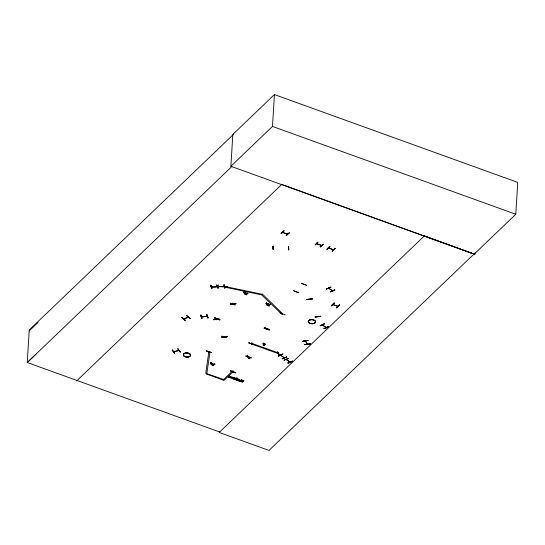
<?xml version="1.0" encoding="UTF-8"?>
<svg xmlns="http://www.w3.org/2000/svg" width="545" height="545" viewBox="0 0 545 545"><rect width="100%" height="100%" fill="white"/><g stroke="black" fill="none" stroke-linecap="round" stroke-linejoin="round"><path stroke-width="0.82" d="M287.651 234.105L282.603 232.456M316.631 243.615L321.591 245.366M333.567 249.733L328.553 247.9M333.445 304.689L333.417 304.226M337.907 306.324L332.913 304.498M172.418 349.829L172.111 350.156L174.448 353.249L174.761 352.922M180.306 351.995L177.711 348.732M181.982 317.197L181.703 317.558L184.912 320.412L185.198 320.051M186.778 315.848L190.259 318.614L186.799 315.582M187.957 317.49L187.896 316.877M188.052 317.026L187.964 317.517L188.386 316.911L188.073 317.04M188.332 317.231L188.229 316.768M183.685 318.954L188.284 317.245L188.311 316.781M200.989 315.092C202.692 323.648 201.8 313.518 200.71 315.173L201.704 318.437L202.038 318.151M206.746 314.56L208.04 318.076L206.773 314.758L207.781 317.844M206.419 350.462C205.724 351.246 211.487 353.351 211.44 352.302M210.929 285.103L210.595 285.389L211.91 288.632L210.888 285.13M211.48 286.472L211.392 286.942L211.998 286.445M212.025 286.908C210.704 286.397 214.519 288.073 217.128 286.731M211.896 286.881L212.046 286.575M211.412 362.609L210.738 363.406L210.506 363.052M213.524 319.615L219.09 319.172M210.493 363.317L211.017 362.466M216.631 284.776L217.925 288.285L216.93 285.015M214.866 317.708L214.71 318.103M213.776 365.334L213.606 365.743L212.325 365.007M212.312 365.273L212.482 364.864M212.461 365.13L212.952 365.034M213.763 365.6L213.293 365.157M218.688 288.25L218.184 284.728M213.279 365.423L214.301 364.189M212.931 365.3L214.308 363.733M214.921 364.23L214.587 363.835M214.287 364.455L214.784 364.367M219.11 318.995L213.504 319.792M219.908 319.527L219.73 319.942L214.723 318.062M227.558 286.486L221.992 286.84M230.882 166.286L232.831 134.424L274.435 94.571L517.75 182.405L515.802 214.26L474.191 254.12L230.882 166.286L272.486 126.426L274.435 94.571M223.975 284.94L224.778 288.216L223.995 284.674M224.513 287.978L224.029 284.701M221.652 336.122L226.836 337.811M221.822 336.83L221.89 337.28L227.476 336.626L221.89 337.266M227.476 336.653L227.408 336.211M235.167 305.118L230.133 303.081M230.283 304.055L230.351 304.498L235.937 303.872L235.883 303.476M232.77 303.735L232.844 303.231M233.035 303.211L233.192 303.974L232.797 303.735M230.01 377.147L229.186 377.317L228.893 376.827M230.01 377.419L228.859 377.399A0.879 0.49 3.5 0 1 228.559 377.167C229.179 376.309 231.155 377.106 229.247 376.091M229.247 376.363L229.445 375.9M233.825 377.406L232.681 378.755L232.347 378.632L233.185 377.828L232.865 377.528L231.55 378.346L231.209 378.223L231.829 377.167L230.412 377.937L230.092 377.549M230.256 376.684L229.431 376.166M233.492 377.283L233.349 377.671L232.259 377.058M233.642 378.666L233.505 379.048L233.185 378.666M235.542 378.026L234.568 379.129L233.805 378.509M233.165 378.932L234.309 377.583M233.791 378.775L234.65 377.705M236.694 378.441L235.549 379.79L235.229 379.402M230.569 370.907L235.576 372.794L235.747 372.378M233.628 378.932L234.759 379.334L235.883 378.148M236.51 379.715L236.38 380.09L236.06 379.702M235.215 379.667L236.36 378.325M237.102 378.08L236.891 378.537L236.523 378.135M236.51 378.4L236.721 377.944M236.653 379.824L237.307 379.204C239.275 379.218 236.7 381.105 236.673 379.558M236.496 379.981L237.109 380.383A0.736 0.416 3.5 0 0 237.634 380.383L238.465 379.518A0.899 0.504 3.5 0 0 238.192 379.225A1.042 0.586 3.5 0 0 237.463 379.054L237.477 378.789M236.046 379.967L237.634 378.196M237.463 379.054L237.967 378.319M239.868 380.356C237.048 380.907 239.65 378.72 240.413 380.349C240.175 381.377 238.172 381.255 238.042 380.328M239.848 380.621L238.785 380.771L238.254 380.131M244.521 291.779L243.84 292.576L243.615 292.222M243.595 292.488L244.119 291.63M238.942 380.103L240.072 380.349L238.955 379.838M241.687 380.022L240.379 381.534L240.038 381.139M246.878 294.498L246.708 294.913L245.427 294.177M245.414 294.443L245.584 294.034M245.563 294.3L246.054 294.205M246.865 294.763L246.401 294.327M243.288 380.601L241.701 381.466L241.503 381.119M240.025 381.405L241.544 379.695M243.826 380.519L241.837 380.907M241.823 381.173L242.034 379.872M243.806 380.785L242.3 382.229L241.987 381.841M246.381 294.593L247.41 293.36M246.04 294.47L247.41 292.903L248.029 293.401M247.389 293.626L247.886 293.537M251.129 357.861L245.979 355.933M247.621 355.156L247.294 355.456L248.813 358.671L249.133 358.372M251.552 343.037L251.313 343.766M251.633 343.023L251.347 343.697M251.838 343.057L251.545 343.82M252.124 343.452L278.999 353.153L278.447 353.685L251.572 343.984L252.151 343.057M253.888 344.692L248.731 343.016L248.888 342.635M262.309 294.389L261.355 294.688L281.67 314.063L282.623 313.77L262.336 293.993M263.889 343.146L263.208 343.943L262.983 343.588M269.305 329.936L264.155 328.001M262.969 343.854L263.494 343.003M266.873 302.945L266.198 303.742L265.967 303.395M264.686 327.491C263.991 328.274 269.755 330.379 269.707 329.33M263.896 344.433L264.053 343.82L265.32 344.011A0.879 0.497 3.5 0 1 265.531 344.283L264.727 344.454L264.856 345.135L264.039 345.489L262.922 344.924L263.909 344.168M265.953 303.66L266.478 302.802M269.237 305.67L269.067 306.086L267.786 305.35M267.772 305.616L267.942 305.2M267.922 305.466L268.413 305.37M269.223 305.936L268.753 305.5M272.943 246.224L273.127 249.535L273.106 245.999M268.74 305.759L269.761 304.532M268.392 305.636L269.768 304.076M273.14 249.269L273.052 246.231M270.381 304.573L270.048 304.171M269.748 304.798L270.245 304.703M264.182 328.199L269.175 329.841M284 230.726L281.152 233.451M277.48 351.716L279.292 355.163L277.78 351.934M285.09 314.819L279.939 312.885M278.441 356.117L282.896 353.957L278.454 355.851M286.18 235.535L289.3 232.879L286.452 235.61M287.045 234.037L287.072 233.573M287.004 234.05L287.174 233.478M287.092 233.928L287.256 233.471M287.59 234.091L287.603 233.594M288.605 246.565L288.782 250.107L288.612 246.79M282.14 358.528C286.234 358.215 290.226 354.843 282.174 358.794M288.496 358.412L283.931 360.286L288.543 358.215M286.616 356.852L286.793 357.05M292.318 360.851C293.387 361.935 287.719 363.617 287.93 362.8M287.958 362.841L288.128 363.202M293.803 290.492C293.319 291.159 298.946 293.203 298.83 292.324M306.454 285.226L301.426 283.189M308.123 340.278L302.693 341.184M306.869 299.43L312.455 298.81L306.781 299.498M304.696 344.331C309.444 344.774 315.051 342.723 304.791 344.76M315.173 244.76L318.021 242.034M310.125 343.425L310.221 343.868L304.696 344.583M321.543 245.536L316.529 243.71L316.556 243.247M316.659 243.152L316.584 243.731M316.768 243.629L316.795 243.159M317.142 243.288L317.088 243.915M320.76 316.066L320.821 316.468L315.235 317.088L315.167 316.645M320.194 246.844L323.314 244.187L320.474 246.946L320.215 246.578M323.09 244.092L320.269 246.837M324.575 323.696L320.188 325.644M328.376 326.373C329.248 327.15 323.873 329.262 323.968 328.281M328.962 247.723L328.867 248.186M330.897 286.977L326.51 288.932M329.037 247.58L328.996 248.064M327.055 249.324L329.916 246.326M332.109 250.877L332.375 251.245L335.216 248.486L332.368 251.211M330.481 291.977C329.425 291.738 334.385 290.914 334.862 289.995M334.289 302.925L331.408 305.643M334.957 248.145L335.223 248.513M332.791 304.628L333.261 304.805L333.397 304.178M334.671 289.613L334.868 290.029M331.36 305.834L334.276 302.925M339.31 304.764L339.576 305.132L336.694 307.85L336.428 307.482M474.191 254.12L281.792 184.394L76.579 380.969M475.015 252.669L474.913 254.331L424.398 235.869L219.185 432.451L268.998 450.429L474.211 253.854M217.319 318.811L217.578 318.866M233.137 371.69L233.628 371.452L233.362 371.751M248.527 357.213L248.064 357.384L248.329 357.111M251.824 343.541L251.49 343.827M282.535 314.118L282.003 314.322L282.344 314.036M173.535 351.586L178.828 350.483M178.903 350.612L178.317 350.714M293.707 290.826L298.81 292.529M241.483 381.384L241.673 380.287M307.482 344.086L305.554 341.041M206.248 350.871L211.269 352.69M206.378 350.714L211.385 352.574M235.576 372.78L230.555 370.954M264.516 327.899L269.537 329.711M264.659 327.709L269.652 329.596M286.554 359.748L286.411 359.421M289.647 361.873L290.185 362.057M290.151 362.016L286.248 359.516L290.035 362.125M328.669 288.319L332.286 290.846M329.146 288.434L328.798 288.182M322.347 325.038L326.033 327.606M332.484 290.757L332.123 290.526M326.183 327.497L322.483 324.929L322.708 325.263M302.659 341.374L308.095 340.455L302.564 341.272M281.118 355.408L280.593 355.204M224.635 286.847L225.058 287.072M309.553 299.443L309.942 299.661M181.703 317.544L184.912 320.399M181.928 317.435L185.184 320.317M278.25 353.644L277.759 353.732M174.7 353.153L172.37 350.04L174.672 353.167M296.214 291.643L296.548 291.582M304.008 284.429L303.674 284.463M278.406 356.048L282.882 354.134M326.462 289.129L330.883 287.242M330.849 287.181L326.441 289.123M324.507 323.894L320.153 325.828M178.842 350.619L173.671 351.682L174.121 351.464M247.294 355.442L249.12 358.637M249.072 358.603L247.532 355.394M210.874 285.301L211.876 288.564M200.71 315.16L201.732 318.403M232.538 304.233L232.204 304.519L232.715 304.294M208.864 351.552L209.341 351.396L209.062 351.648M223.763 337.232L224.254 337.076M233.165 371.663L233.607 371.499M267.568 328.451L267.384 328.669M281.097 233.662L283.952 230.91M315.126 244.95L317.96 242.239M327.014 249.263L329.834 246.538M329.623 246.483L326.775 249.222M228.873 377.092L230.406 376.997L230.283 376.37M201.507 316.727L202.141 316.693M207.229 316.536L206.732 316.563M326.23 327.518L325.903 327.286M218.443 286.554L224.206 286.527M223.682 286.493L224.227 286.636M248.942 357.036L248.275 357.125M277.637 353.596L278.202 353.678M29.185 330.931L38.075 322.368M36.14 353.964L27.25 362.527L219.669 431.987L219.185 432.451L219.635 431.974M233.832 134.016L29.239 330.004L27.25 362.527L231.843 166.538M281.138 233.716L283.986 230.991M223.089 380.008L232.586 370.913L233.567 371.268L224.07 380.362L206.296 373.945L206.848 373.414L209.995 351.818L208.871 351.716L205.724 373.318L223.648 379.477M230.079 377.814L231.312 376.854L232.238 377.324M241.973 382.106L243.268 380.866M223.784 337.28L223.988 337.055M264.141 328.267L269.319 329.957M245.959 356.198L251.143 357.881M331.394 305.909L334.276 303.19M332.961 304.519L337.75 306.413L337.423 306.133M336.415 307.748L339.331 304.975L336.456 307.693M336.687 307.816L339.569 305.105M305.309 341.081L307.298 344.161M216.556 286.765L216.965 286.588M201.568 316.727L207.127 316.543M207.168 316.536L201.67 316.87M301.412 283.454L306.522 285.205M318.042 316.591L317.68 316.325M219.022 286.677L218.456 286.67M224.145 286.65L218.518 286.67M330.27 291.834L334.712 289.885L330.325 291.834M324.37 323.791L320.174 325.91M323.948 328.546L328.369 326.55L324.159 328.683M287.917 363.065L292.338 361.097M284.122 357.561L284.279 357.881M282.324 358.91L286.786 357.016M211.603 288.625L210.622 285.348M287.549 234.221L282.589 232.47M245.993 356.13L251.007 357.949M248.445 356.948L248.902 356.914M180.088 352.029L177.99 348.929M267.186 303.367L268.215 303.497M333.417 249.808L328.519 248.057M306.774 299.518L312.442 299.076M216.317 319.874L216.46 319.629M315.146 316.911L320.76 316.304L315.167 316.897M224.615 336.483L224.438 336.735M280.75 355.136L284.395 357.786M211.453 286.942L217.012 286.609M328.867 288.23L332.552 290.805M186.826 315.793L190.041 318.648M177.99 348.923L180.334 352.022M183.631 318.941L188.447 317.326M207.046 314.799L208.033 318.048M272.486 126.426L515.802 214.26M289.306 232.913L289.075 232.579M244.106 291.895L244.501 292.038M266.464 303.068L266.859 303.211M263.473 343.268L263.875 343.411M211.004 362.732L211.399 362.875M236.707 378.21L237.089 378.346M241.524 379.96L242.021 380.137M253.895 344.665L248.874 342.825L253.909 344.713M230.671 370.811L235.733 372.644M284.197 357.867L280.586 355.231M227.408 336.463L221.822 337.083M212.618 363.699C211.078 366.376 210.411 362.793 212.618 363.699M245.727 292.869C244.187 295.547 243.513 291.963 245.727 292.869M268.079 304.042C266.539 306.719 265.871 303.129 268.079 304.042M213 363.747C210.752 367.18 209.873 361.826 213 363.747M246.108 292.917C243.853 296.351 242.975 290.996 246.108 292.917M268.46 304.09C266.212 307.516 265.333 302.168 268.46 304.09M214.853 317.905L219.867 319.772L214.853 317.905M264.529 344.91C263.385 346.177 263.037 343.772 264.529 344.91M264.121 344.168L265.163 344.29L264.121 344.168M224.778 286.466L224.458 287.065L261.457 294.791L261.777 294.191L224.778 286.466M334.977 248.357L332.096 251.143L334.991 248.384M235.869 303.654L230.283 304.308L235.869 303.688M309.369 323.069A3.617 2.037 3.5 0 0 315.392 322.374A3.617 2.037 3.5 0 0 310.929 319.717A3.617 2.037 3.5 0 0 309.369 323.069A3.611 2.03 3.5 0 0 315.385 322.374A3.611 2.03 3.5 0 0 310.936 319.717A3.611 2.03 3.5 0 0 309.376 323.069M309.376 322.947A3.624 2.044 3.5 0 0 315.412 322.252A3.624 2.044 3.5 0 0 310.936 319.581A3.624 2.044 3.5 0 0 309.376 322.947M184.401 356.396A3.617 2.037 3.5 0 0 190.43 355.701A3.611 2.03 3.5 0 0 185.968 353.031A3.611 2.03 3.5 0 0 184.408 356.382A3.611 2.03 3.5 0 0 190.423 355.687A3.617 2.037 3.5 0 0 185.961 353.044A3.617 2.037 3.5 0 0 184.401 356.396M184.408 356.267A3.624 2.044 3.5 0 0 190.443 355.572A3.624 2.044 3.5 0 0 185.968 352.908A3.624 2.044 3.5 0 0 184.408 356.267"/></g></svg>
